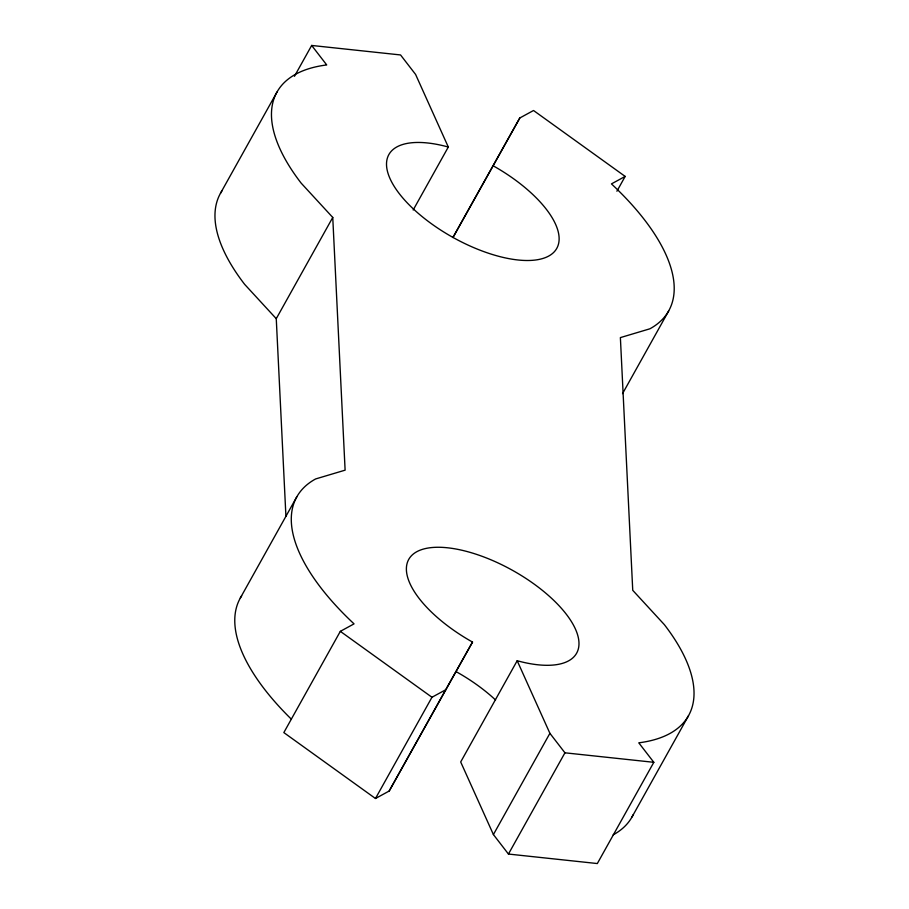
<?xml version="1.0" encoding="UTF-8"?>
<svg xmlns="http://www.w3.org/2000/svg" width="909" height="909" viewBox="0 0 909 909"><rect width="100%" height="100%" fill="white"/><g stroke="black" fill="none" stroke-linecap="round" stroke-linejoin="round"><path stroke-width="1.36" d="M220.501 193.265L276.995 92.025M294.448 76.311L311.673 45.45L400.551 54.949L415.595 74.436L448.307 147.031L413.175 210.002M285.926 516.335L276.256 318.684L332.751 217.444L301.152 183.129A224.364 95.797 29.2 0 1 326.717 64.937L311.673 45.45M240.294 598.065L296.788 496.837M453.012 237.294L519.812 117.977L533.526 110.5L625.165 176.414L616.904 191.231M519.812 117.977L452.989 237.567M332.751 217.444L345.113 470.158L315.616 478.952A224.364 95.797 29.2 0 0 354.044 623.869L340.33 631.346L283.835 732.586L375.474 798.5L389.188 791.023L472.521 642.072A96.161 41.053 29.2 0 1 420.651 549.968A96.161 41.053 29.2 0 1 562.023 609.019A96.161 41.053 29.2 0 1 517.187 660.729L460.693 761.969L493.405 834.564L508.449 854.051L597.327 863.55L653.821 762.31L638.777 742.823A224.364 95.797 29.2 0 0 664.343 624.631L632.744 590.316L620.381 337.603L649.878 328.808A224.364 95.797 29.2 0 0 611.45 183.891L625.165 176.414M375.474 798.5L431.968 697.26L445.683 689.783L472.521 642.072M389.188 791.023L445.683 689.783M622.54 393.642L668.706 310.935M493.405 834.564L549.9 733.324L517.187 660.729M508.449 854.051L564.943 752.811L549.9 733.324M632.005 816.975L688.499 715.735M564.943 752.811L653.821 762.31M340.33 631.346L431.968 697.26M276.256 318.684L244.657 284.369A224.364 95.797 29.2 0 1 221.853 191.026M456.273 671.728A96.161 41.053 29.2 0 1 495.553 699.987M633.221 814.646A224.364 95.797 29.2 0 1 613.177 834.848M291.175 719.008A224.364 95.797 29.2 0 1 241.658 595.827M492.973 165.688A96.161 41.053 29.2 0 1 544.843 257.804A96.161 41.053 29.2 0 1 403.471 198.741A96.161 41.053 29.2 0 1 448.307 147.031"/></g></svg>
